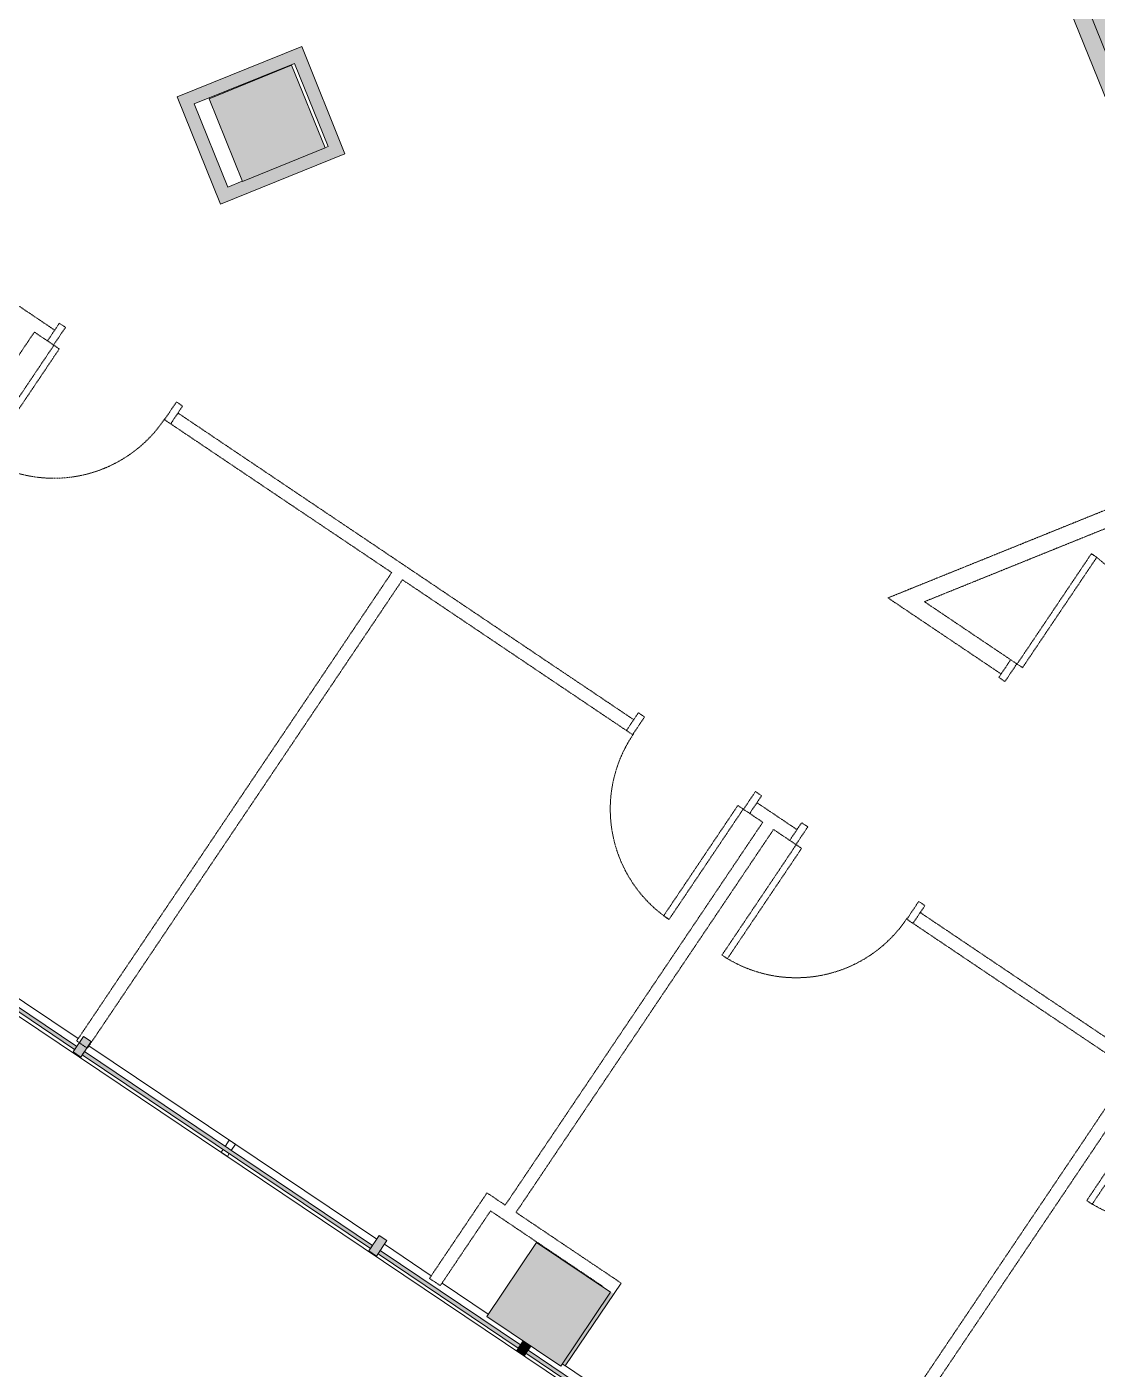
# Model space of a CAD drawing. Header units: inches. Extents: x 2358 to 5360, y 33 to 2545.
# Drawn here: x 3800.1 to 4088.3, y 590.9 to 952.3 of the extents above; entities that cross this region are included whole.
import ezdxf

# ---------------------------------------------------------------- set-up
doc = ezdxf.new("R2010")
doc.units = ezdxf.units.IN
doc.header["$MEASUREMENT"] = 0
doc.linetypes.add('Demolished', pattern=[0.1875, 0.125, -0.0625])
for name, color, linetype, lineweight in [('5th floor background_dwg', 8, 'Continuous', 9), ('A-DETL-GENF', 92, 'Continuous', 9), ('A-DOOR', 31, 'Demolished', 9), ('A-DOOR-FRAM', 31, 'Demolished', 20), ('A-GLAZ-CURT', 52, 'Demolished', 9), ('A-GLAZ-CWMG', 51, 'Demolished', 9), ('A-Glaz-E', 10, 'Continuous', 20), ('A-WALL', 113, 'Demolished', 9), ('A-WALL-PATT', 111, 'Continuous', 13), ('I-WALL', 2, 'Demolished', 9), ('S-COLS', 52, 'Continuous', 13)]:
    doc.layers.add(name, color=color, linetype=linetype, lineweight=lineweight)

# ---------------------------------------------------------------- blocks, each defined once
blk = doc.blocks.new('5th floor background_dwg-4842287-FIRST FLOOR DEMOLITION')
at = {"layer": 'A-Glaz-E'}
for p, q in [((4051.47, 515.6), (3453.33, 917.21)), ((3813.88, 679.89), (3776.8, 704.78)), ((3894.28, 625.91), (3816.78, 677.94)), ((3855.12, 649.77), (3856.24, 651.44)), ((3908.97, 616.04), (3896.35, 624.51)), ((3924.33, 605.73), (3911.87, 614.09)), ((3932.11, 595.8), (3933.77, 594.69)), ((3973.98, 572.39), (3945.08, 591.8))]:
    blk.add_line(p, q, dxfattribs=at)
at = {"layer": 'A-Glaz-E', "flags": 128}
for points in [[(3812.66, 676.22), (3812.55, 676.06), (3814.21, 674.94), (3814.32, 675.11)], [(3856.24, 651.44), (3854.58, 652.55), (3853.47, 650.88)], [(3852.91, 650.05), (3852.41, 649.3), (3854.06, 648.19), (3854.56, 648.94)], [(3892.32, 622.64), (3892.26, 622.55), (3893.92, 621.44), (3893.97, 621.52)]]:
    blk.add_lwpolyline(points, dxfattribs=at)
blk = doc.blocks.new('Single Flush - OTJ_SOLIDFLUSH_ALUM-4852826-FIRST FLOOR DEMOLITION')
at = {"layer": 'A-DOOR', "color": 10, "lineweight": 20}
for p, q in [((16.15625, 37.5625), (16.15625, 1.75)), ((17.90625, 37.5625), (16.15625, 37.5625)), ((17.90625, 1.75), (17.90625, 37.5625)), ((16.15625, 1.75), (17.90625, 1.75))]:
    blk.add_line(p, q, dxfattribs=at)
at = {"layer": 'A-DOOR', "color": 7}
blk.add_arc((17.90625, 1.75), 35.8125, 90, 180.5, dxfattribs=at)
at = {"layer": 'A-DOOR-FRAM', "color": 10}
for p, q in [((-20, -4), (-20, 1.75)), ((-20, 1.75), (-18, 1.75)), ((-18, -4), (-18, 1.75)), ((18.000004, -4), (18.000004, 1.75)), ((18.000004, 1.75), (20.000004, 1.75)), ((20.000004, -4), (20.000004, 1.75)), ((-20, -4), (-18, -4)), ((18.000004, -4), (20.000004, -4))]:
    blk.add_line(p, q, dxfattribs=at)
blk = doc.blocks.new('Single Flush - OTJ_SOLIDFLUSH_ALUM-4852762-FIRST FLOOR DEMOLITION')
at = {"layer": 'A-DOOR', "color": 10, "lineweight": 20}
for p, q in [((16.15625, -1.75), (17.90625, -1.75)), ((16.15625, -37.5625), (16.15625, -1.75)), ((17.90625, -1.75), (17.90625, -37.5625)), ((17.90625, -37.5625), (16.15625, -37.5625))]:
    blk.add_line(p, q, dxfattribs=at)
at = {"layer": 'A-DOOR', "color": 7}
blk.add_arc((17.90625, -1.75), 35.8125, 179.5, 270, dxfattribs=at)
at = {"layer": 'A-DOOR-FRAM', "color": 10}
for p, q in [((-20, 4), (-20, -1.75)), ((-20, 4), (-18, 4)), ((-18, 4), (-18, -1.75)), ((18.000004, 4), (18.000004, -1.75)), ((18.000004, 4), (20.000004, 4)), ((20.000004, 4), (20.000004, -1.75)), ((-20, -1.75), (-18, -1.75)), ((18.000004, -1.75), (20.000004, -1.75))]:
    blk.add_line(p, q, dxfattribs=at)
blk = doc.blocks.new('System Panel - Glazed-4861171-FIRST FLOOR DEMOLITION')
at = {"layer": 'A-GLAZ-CURT', "linetype": 'Continuous'}
blk.add_hatch(color=7, dxfattribs=at).paths.add_polyline_path([(22.75, 0.75), (22.75, 1.75), (-22.75, 1.75), (-22.75, 0.75), (-3.69, 0.75)], flags=0)
at = {"layer": 'A-GLAZ-CURT', "color": 8, "linetype": 'Continuous', "lineweight": 20}
for p, q in [((22.75, 1.75), (-22.75, 1.75)), ((-22.75, 1.75), (-22.75, 0.75)), ((-22.75, 0.75), (22.75, 0.75)), ((22.75, 0.75), (22.75, 1.75))]:
    blk.add_line(p, q, dxfattribs=at)
blk = doc.blocks.new('System Panel - Glazed-4875579-FIRST FLOOR DEMOLITION')
at = {"layer": 'A-GLAZ-CURT', "linetype": 'Continuous'}
blk.add_hatch(color=7, dxfattribs=at).paths.add_polyline_path([(-46.75, 1.75), (-46.75, 0.75), (46.75, 0.75), (46.75, 1.75), (-21.74, 1.75)], flags=0)
at = {"layer": 'A-GLAZ-CURT', "color": 8, "linetype": 'Continuous', "lineweight": 20}
for p, q in [((46.75, 1.75), (-46.75, 1.75)), ((-46.75, 1.75), (-46.75, 0.75)), ((-46.75, 0.75), (46.75, 0.75)), ((46.75, 0.75), (46.75, 1.75))]:
    blk.add_line(p, q, dxfattribs=at)
blk = doc.blocks.new('Rectangular Mullion - 2_5_ x 5_ rectangular-4861165-FIRST FLOOR DEMOLITION')
at = {"layer": 'A-GLAZ-CWMG', "linetype": 'Continuous'}
blk.add_hatch(color=7, dxfattribs=at).paths.add_polyline_path([(-1.25, 2.27), (-1.25, 2.5), (1.25, 2.5), (1.25, -2.5), (-1.25, -2.5), (-1.25, 2.02)], flags=0)
at = {"layer": 'A-GLAZ-CWMG', "color": 8, "linetype": 'Continuous', "lineweight": 20}
for p, q in [((-1.25, 2.5), (1.25, 2.5)), ((-1.25, -2.5), (-1.25, 2.5)), ((1.25, 2.5), (1.25, -2.5)), ((1.25, -2.5), (-1.25, -2.5))]:
    blk.add_line(p, q, dxfattribs=at)
blk = doc.blocks.new('Rectangular Mullion - 2_5_ x 5_ rectangular-V13-FIRST FLOOR DEMOLITION')
at = {"layer": 'A-GLAZ-CWMG', "linetype": 'Continuous'}
blk.add_hatch(color=7, dxfattribs=at).paths.add_polyline_path([(-1.25, -2.5), (-1.25, 0.58), (1.25, 0.58), (1.25, -2.5), (0.07, -2.5)], flags=0)
at = {"layer": 'A-GLAZ-CWMG', "color": 8, "linetype": 'Continuous', "lineweight": 20}
for p, q in [((-1.25, -2.5), (-1.25, 0.58)), ((1.25, 0.58), (1.25, -2.5)), ((1.25, -2.5), (-1.25, -2.5))]:
    blk.add_line(p, q, dxfattribs=at)
blk = doc.blocks.new('Concrete-Rectangular-Column - 24 x 24-4877178-FIRST FLOOR DEMOLITION')
at = {"layer": 'S-COLS', "lineweight": 9}
blk.add_hatch(color=7, dxfattribs=at).paths.add_polyline_path([(-8.63, -12), (12, -12), (12, 12), (-12, 12), (-12, -12)], flags=0)
at = {"layer": 'S-COLS', "color": 8, "lineweight": 20}
for p, q in [((12, 12), (-12, 12)), ((-12, 12), (-12, -12)), ((12, -12), (12, 12)), ((-12, -12), (12, -12))]:
    blk.add_line(p, q, dxfattribs=at)
blk = doc.blocks.new('Single Flush - OTJ_SOLIDFLUSH_ALUM-V27-FIRST FLOOR DEMOLITION')
at = {"layer": 'A-DOOR', "color": 10, "lineweight": 20}
for p, q in [((16.15625, -2.3125), (17.90625, -2.3125)), ((16.15625, -38.125), (16.15625, -2.3125)), ((17.90625, -2.3125), (17.90625, -38.125)), ((17.90625, -38.125), (16.15625, -38.125))]:
    blk.add_line(p, q, dxfattribs=at)
at = {"layer": 'A-DOOR', "color": 7}
blk.add_arc((17.90625, -2.3125), 35.8125, 179.5, 270, dxfattribs=at)
at = {"layer": 'A-DOOR-FRAM', "color": 10}
for p, q in [((-20, 3.4375), (-20, -2.3125)), ((-20, 3.4375), (-18, 3.4375)), ((-18, 3.4375), (-18, -2.3125)), ((18.000004, 3.4375), (18.000004, -2.3125)), ((18.000004, 3.4375), (20.000004, 3.4375)), ((20.000004, 3.4375), (20.000004, -2.3125)), ((-20, -2.3125), (-18, -2.3125)), ((18.000004, -2.3125), (20.000004, -2.3125))]:
    blk.add_line(p, q, dxfattribs=at)

msp = doc.modelspace()

# ---------------------------------------------------------------- hatches: boundary and pattern name
at = {"layer": 'A-DETL-GENF'}
h = msp.add_hatch(color=254, dxfattribs=at)
h.paths.add_polyline_path([(4304.08, 651.35), (4539.08, 746.29), (4539.01, 746.46), (4304.01, 651.52)], flags=0)
h.paths.add_polyline_path([(4305.52, 657.12), (4342.22, 671.95), (4304.36, 765.67), (4493.85, 842.23), (4449.87, 951.08), (4440.93, 947.47), (4465.14, 887.53), (4338.11, 836.21), (4349.31, 808.48), (4192.94, 745.31), (4181.64, 773.28), (4163.15, 765.81), (4178.44, 727.97), (4203.28, 738), (4207.85, 726.68), (4267.67, 750.81), (4305.52, 657.12)], flags=0)
h.paths.add_polyline_path([(4346.51, 673.68), (4531.71, 748.5), (4530.8, 750.76), (4536.36, 753.01), (4521.38, 790.1), (4515.82, 787.85), (4495.58, 837.94), (4310.38, 763.11), (4346.51, 673.68)], flags=0)
h.paths.add_polyline_path([(4178.73, 714.91), (4204.61, 725.37), (4201.34, 733.45), (4175.47, 722.99), (4177.84, 717.12)], flags=0)
h.paths.add_polyline_path([(4194.87, 749.86), (4344.75, 810.42), (4333.55, 838.14), (4362.85, 849.98), (4361.26, 853.92), (4365.55, 855.65), (4367.14, 851.71), (4460.59, 889.47), (4436.37, 949.4), (4454.12, 956.57), (4328.27, 1268.07), (4235.03, 1230.4), (4236.69, 1226.27), (4328.79, 1263.47), (4402.67, 1080.56), (4386.8, 1074.15), (4362.63, 1133.97), (4242.51, 1085.43), (4243.52, 1082.94), (4239.23, 1081.21), (4229.48, 1105.34), (4065.36, 1039.04), (4075.3, 1014.42), (4064.47, 1010.05), (4107.86, 902.66), (4282.81, 973.35), (4254.21, 1044.12), (4258.5, 1045.85), (4283.86, 983.09), (4366.07, 1016.31), (4348.89, 1058.83), (4344.54, 1057.08), (4342.81, 1061.36), (4351.44, 1064.85), (4405.3, 931.55), (4395.74, 927.69), (4394.01, 931.98), (4399.28, 934.11), (4384.53, 970.61), (4365.7, 963), (4358.17, 981.63), (4318.61, 965.65), (4316.88, 969.94), (4360.73, 987.65), (4368.25, 969.02), (4382.8, 974.9), (4367.8, 1012.02), (4285.59, 978.81), (4288.83, 970.79), (4109.59, 898.37), (4115.67, 883.33), (4320.87, 966.23), (4343.03, 911.38), (4356.92, 916.99), (4358.65, 912.7), (4344.76, 907.09), (4350.56, 892.74), (4346.28, 891.01), (4318.32, 960.21), (4117.41, 879.04), (4161.84, 769.06), (4183.57, 777.84), (4194.52, 750.75)], flags=0)
h.paths.add_polyline_path([(4062.74, 1014.34), (4069.28, 1016.98), (4059.34, 1041.59), (4227.75, 1109.63), (4225.79, 1114.48), (4050.84, 1043.8), (4061.67, 1016.98)], flags=0)
h.paths.add_polyline_path([(4267.02, 1025.76), (4265.29, 1030.04), (4305.72, 1046.38), (4307.46, 1042.09), (4267.65, 1026.01)], flags=0)
h.paths.add_polyline_path([(4049.11, 1048.09), (4144.95, 1086.81), (4109.45, 1174.71), (4082.84, 1163.96), (4081.11, 1168.22), (4044.03, 1153.24), (4045.75, 1148.99), (4013.59, 1136), (4029.99, 1095.4)], flags=0)
h.paths.add_polyline_path([(4389.36, 1080.17), (4396.65, 1083.12), (4359.12, 1176.02), (4337.46, 1167.27), (4350.83, 1134.18), (4365.19, 1139.99), (4389.2, 1080.56)], flags=0)
h.paths.add_polyline_path([(4149.24, 1088.54), (4245.09, 1127.27), (4209.58, 1215.15), (4179.27, 1202.91), (4177.53, 1207.18), (4138.59, 1191.44), (4140.31, 1187.18), (4113.74, 1176.45), (4149.17, 1088.74)], flags=0)
h.paths.add_polyline_path([(4240.78, 1089.72), (4346.54, 1132.45), (4331.44, 1169.83), (4357.39, 1180.31), (4326.24, 1257.45), (4233.79, 1220.11), (4232.12, 1224.25), (4213.87, 1216.89), (4251.11, 1124.71), (4230.08, 1116.21), (4239.23, 1093.56)], flags=0)
h.paths.add_polyline_path([(3951.34, 1277.22), (4025.07, 1307.01), (4023.33, 1311.29), (4049.93, 1322.03), (4010.72, 1419.1), (3915.5, 1380.63), (3954.7, 1283.58), (3984.38, 1295.56), (3986.11, 1291.27), (3951.34, 1277.23)], flags=0)
h.paths.add_polyline_path([(4054.22, 1323.77), (4080.81, 1334.51), (4082.54, 1330.22), (4121.49, 1345.95), (4119.76, 1350.24), (4146.34, 1360.98), (4107.13, 1458.05), (4015.01, 1420.83), (4053.94, 1324.46)], flags=0)
h.paths.add_polyline_path([(4150.63, 1362.71), (4153.77, 1363.98), (4114.55, 1461.05), (4111.42, 1459.78), (4150.12, 1363.98)], flags=0)
h.paths.add_polyline_path([(4158.05, 1365.71), (4182.8, 1375.7), (4184.53, 1371.42), (4223.47, 1387.15), (4221.74, 1391.44), (4263.24, 1408.21), (4224.02, 1505.28), (4118.83, 1462.78), (4155.75, 1371.41)], flags=0)
h.paths.add_polyline_path([(3914.19, 1383.87), (4101.93, 1459.73), (4099.79, 1465.02), (3912.04, 1389.19)], flags=0)
h.paths.add_polyline_path([(3909.98, 1394.29), (4097.73, 1470.12), (4061.96, 1558.71), (3874.21, 1482.85), (3874.74, 1481.54), (3869.65, 1479.48), (3884.63, 1442.4), (3889.72, 1444.45), (3907.42, 1400.62)], flags=0)
h.paths.add_polyline_path([(4107.03, 1461.79), (4126.04, 1469.47), (4086.05, 1568.44), (4067.06, 1560.77), (4106.63, 1462.78)], flags=0)
h.paths.add_polyline_path([(4131.14, 1471.53), (4222.71, 1508.52), (4168.86, 1641.81), (4119.25, 1621.76), (4117.19, 1626.86), (4166.8, 1646.91), (4110.61, 1785.98), (3826.67, 1671.26), (3865.85, 1574.28), (3841.29, 1564.36), (3856.7, 1526.2), (3851.61, 1524.14), (3866.59, 1487.05), (3871.68, 1489.11), (3872.15, 1487.95), (4083.99, 1573.54), (4070.13, 1607.85), (4080.1, 1611.88), (4082.16, 1606.78), (4077.29, 1604.81), (4130.36, 1473.47)], flags=0)
h.paths.add_polyline_path([(3839.23, 1569.46), (3858.69, 1577.32), (3821.57, 1669.2), (3802.11, 1661.34), (3836.05, 1577.32)], flags=0)
h.paths.add_polyline_path([(2918.75, 1883.63), (3220.39, 1883.63), (3220.39, 1883.81), (2810.89, 1883.81), (2810.89, 1883.63), (2914.12, 1883.63)], flags=0)
h.paths.add_polyline_path([(2828.46, 1887.31), (2860.81, 1887.31), (2860.81, 1914.61), (2837.5, 1914.61), (2837.5, 1944.81), (2814.39, 1944.81), (2814.39, 1887.31)], flags=0)
h.paths.add_polyline_path([(2914.12, 1888.44), (2914.12, 1938.81), (2865.44, 1938.81), (2865.44, 1888.44), (2881.77, 1888.44)], flags=0)
h.paths.add_polyline_path([(2948.44, 1888.44), (3215.76, 1888.44), (3215.76, 1958.31), (3189.31, 1958.31), (3189.31, 2044.63), (2999.12, 2044.63), (2999.12, 2049.63), (2959.12, 2049.63), (2959.12, 2044.63), (2948.44, 2044.63), (2948.44, 1924.26)], flags=0)
h.paths.add_polyline_path([(2918.75, 1888.44), (2943.81, 1888.44), (2943.81, 1944.81), (2865.44, 1944.81), (2865.44, 1943.44), (2918.75, 1943.44), (2918.75, 1928.7)], flags=0)
h.paths.add_polyline_path([(2842.13, 1919.23), (2860.81, 1919.23), (2860.81, 1944.81), (2842.13, 1944.81), (2842.13, 1938.81)], flags=0)
h.paths.add_polyline_path([(2814.39, 1949.44), (2943.81, 1949.44), (2943.81, 2044.63), (2943.12, 2044.63), (2943.12, 2049.63), (2903.12, 2049.63), (2903.12, 2044.63), (2772.94, 2044.63), (2772.94, 1949.44), (2810.89, 1949.44)], flags=0)
h.paths.add_polyline_path([(2768.31, 1949.44), (2768.31, 2044.63), (2744.44, 2044.63), (2744.44, 1949.44), (2766.64, 1949.44)], flags=0)
h.paths.add_polyline_path([(3215.76, 1962.94), (3227.31, 1962.94), (3227.31, 2044.63), (3193.94, 2044.63), (3193.94, 1962.94)], flags=0)
at = {"layer": 'A-WALL-PATT', "lineweight": 9}
for points in [[(4175.47, 722.99), (4179.75, 724.72), (4010.36, 1143.98), (4006.07, 1142.25), (4166.95, 744.07)], [(3841.85, 930.24), (3875.38, 943.79), (3874.07, 947.04), (3840.54, 933.49), (3841.32, 931.55)], [(3882.49, 916.85), (3885.73, 918.16), (3875.38, 943.79), (3872.13, 942.48), (3881.96, 918.16)], [(3850.89, 907.86), (3854.14, 909.17), (3845.09, 931.55), (3841.85, 930.24), (3849.74, 910.71)], [(3852.2, 904.61), (3882.49, 916.85), (3881.18, 920.09), (3880.34, 919.73), (3880.35, 919.7), (3858.1, 910.71), (3858.08, 910.76), (3850.89, 907.86)], [(3945.05, 591.75), (3958.12, 611.17), (3955.21, 613.13), (3955.14, 613.02), (3957.2, 611.64), (3944.22, 592.3)]]:
    msp.add_hatch(color=7, dxfattribs=at).paths.add_polyline_path(points, flags=0)

# ---------------------------------------------------------------- linework, layer by layer
at = {"layer": 'A-WALL', "color": 8, "linetype": 'Continuous', "lineweight": 20}
for p, q in [((4006.07, 1142.25), (4129.08, 837.8)), ((4107.86, 902.66), (4064.47, 1010.05))]:
    msp.add_line(p, q, dxfattribs=at)
at = {"layer": 'A-WALL', "color": 10, "lineweight": 20}
for p, q in [((4129.08, 837.8), (4031.96, 798.56)), ((4041.77, 797.54), (4130.81, 833.51)), ((4031.96, 798.56), (4062.42, 778.07)), ((4065, 781.91), (4041.77, 797.54)), ((4062.42, 778.07), (4065, 781.91))]:
    msp.add_line(p, q, dxfattribs=at)
at = {"layer": 'I-WALL', "color": 8, "linetype": 'Continuous', "lineweight": 20}
for p, q in [((3874.07, 947.04), (3840.54, 933.49)), ((3885.73, 918.16), (3874.07, 947.04)), ((3845.09, 931.55), (3872.13, 942.48)), ((3872.13, 942.48), (3881.18, 920.09)), ((3840.54, 933.49), (3852.2, 904.61)), ((3854.14, 909.17), (3845.09, 931.55)), ((3852.2, 904.61), (3885.73, 918.16)), ((3881.18, 920.09), (3880.33, 919.75)), ((3858.08, 910.76), (3854.14, 909.17)), ((3945.05, 591.75), (3960.07, 614.08)), ((3955.21, 613.13), (3955.14, 613.02)), ((3944.22, 592.3), (3945.05, 591.75))]:
    msp.add_line(p, q, dxfattribs=at)
at = {"layer": 'I-WALL', "color": 10, "lineweight": 20}
for p, q in [((3807.56, 870.65), (3795.94, 878.47)), ((3727.55, 759.34), (3802.08, 870.12)), ((3802.08, 870.12), (3805.6, 867.75)), ((3805.6, 867.75), (3807.56, 870.65)), ((3840.75, 848.33), (3838.79, 845.42)), ((3963.48, 765.76), (3840.75, 848.33)), ((3838.79, 845.42), (3898.31, 805.38)), ((3898.31, 805.38), (3813.46, 679.27)), ((3816.36, 677.31), (3901.21, 803.43)), ((3901.21, 803.43), (3961.53, 762.85)), ((3961.53, 762.85), (3963.48, 765.76)), ((3996.67, 743.43), (3994.71, 740.52)), ((4007.45, 736.17), (3996.67, 743.43)), ((3998.24, 738.15), (3928.88, 635.06)), ((3994.71, 740.52), (3998.24, 738.15)), ((3931.79, 633.11), (4001.14, 736.2)), ((4001.14, 736.2), (4005.5, 733.27)), ((4005.5, 733.27), (4007.45, 736.17)), ((4040.64, 713.84), (4038.69, 710.94)), ((4102.29, 672.37), (4040.64, 713.84)), ((4038.69, 710.94), (4097.43, 671.42)), ((3813.46, 679.27), (3816.36, 677.31)), ((4016.62, 545.04), (4102.29, 672.37)), ((4097.43, 671.42), (4013.72, 546.99)), ((3923.98, 638.36), (3908.49, 615.34)), ((3928.88, 635.06), (3923.98, 638.36)), ((3911.39, 613.38), (3924.93, 633.5)), ((3924.93, 633.5), (3955.21, 613.13)), ((3960.07, 614.08), (3931.79, 633.11)), ((3908.49, 615.34), (3911.39, 613.38))]:
    msp.add_line(p, q, dxfattribs=at)

# ---------------------------------------------------------------- block references
at = {"layer": '5th floor background_dwg', "color": 7}
msp.add_blockref('5th floor background_dwg-4842287-FIRST FLOOR DEMOLITION', (0, 0), dxfattribs=at)
at = {"layer": 'A-DOOR', "color": 7}
for name, p, rotation in [('Single Flush - OTJ_SOLIDFLUSH_ALUM-4852826-FIRST FLOOR DEMOLITION', (3823.17, 858.04), 146.0689392469185), ('Single Flush - OTJ_SOLIDFLUSH_ALUM-V27-FIRST FLOOR DEMOLITION', (4080.3, 768.83), 146.0689392469184), ('Single Flush - OTJ_SOLIDFLUSH_ALUM-4852762-FIRST FLOOR DEMOLITION', (3979.1, 753.14), 326.0689392469185), ('Single Flush - OTJ_SOLIDFLUSH_ALUM-4852826-FIRST FLOOR DEMOLITION', (4023.07, 723.55), 146.0689392469185), ('Single Flush - OTJ_SOLIDFLUSH_ALUM-4852826-FIRST FLOOR DEMOLITION', (4121.31, 657.46), 146.0689392469185)]:
    msp.add_blockref(name, p, dxfattribs=dict(at, rotation=rotation))
at = {"layer": 'A-GLAZ-CURT', "linetype": 'Continuous', "rotation": 146.0689392469183}
for name, p in [('System Panel - Glazed-4861171-FIRST FLOOR DEMOLITION', (3795.02, 691.11)), ('System Panel - Glazed-4875579-FIRST FLOOR DEMOLITION', (3854.76, 650.92)), ('System Panel - Glazed-4861171-FIRST FLOOR DEMOLITION', (3914.5, 610.73)), ('System Panel - Glazed-4861171-FIRST FLOOR DEMOLITION', (3954.32, 583.93))]:
    msp.add_blockref(name, p, dxfattribs=at)
at = {"layer": 'A-GLAZ-CWMG', "linetype": 'Continuous', "extrusion": (0, 0, -1), "rotation": 33.93106075308172}
for name, p in [('Rectangular Mullion - 2_5_ x 5_ rectangular-4861165-FIRST FLOOR DEMOLITION', (-3814.93, 677.71)), ('Rectangular Mullion - 2_5_ x 5_ rectangular-4861165-FIRST FLOOR DEMOLITION', (-3894.58, 624.12)), ('Rectangular Mullion - 2_5_ x 5_ rectangular-V13-FIRST FLOOR DEMOLITION', (-3934.41, 597.33))]:
    msp.add_blockref(name, p, dxfattribs=at)
at = {"layer": 'S-COLS', "lineweight": 9}
for p, rotation in [((3864.73, 926.33), 22.00000000000059), ((3940.55, 608.36), 56.12725130640013)]:
    msp.add_blockref('Concrete-Rectangular-Column - 24 x 24-4877178-FIRST FLOOR DEMOLITION', p, dxfattribs=dict(at, rotation=rotation))

doc.saveas('drawing.dxf')
